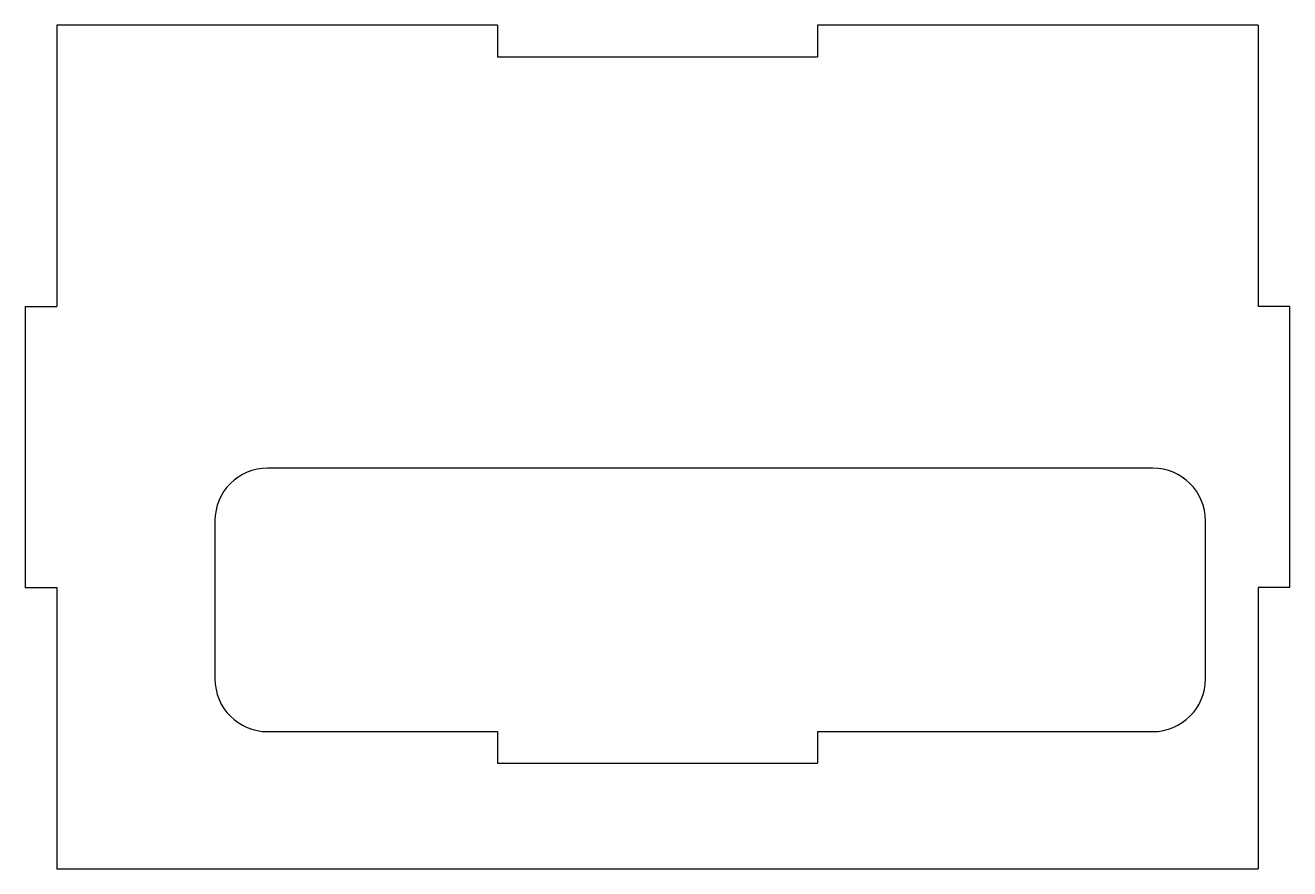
# Model space of a CAD drawing. Header units: millimetres. Extents: x -60 to 60, y -40 to 40.
import ezdxf

# ---------------------------------------------------------------- set-up
doc = ezdxf.new("R2010")
doc.units = ezdxf.units.MM

msp = doc.modelspace()

# ---------------------------------------------------------------- linework, layer by layer
at = {"color": 7, "linetype": 'Continuous', "lineweight": 25}
for p, q in [((-57, 40), (-57, 13.33)), ((-15.2, 40), (-57, 40)), ((-15.2, 40), (-15.2, 37)), ((57, 40), (15.2, 40)), ((15.2, 40), (15.2, 37)), ((57, 40), (57, 13.33)), ((-15.2, 37), (15.2, 37)), ((-60, 13.33), (-60, -13.33)), ((-60, 13.33), (-57, 13.33)), ((60, 13.33), (57, 13.33)), ((60, -13.33), (60, 13.33)), ((47, -2), (-37, -2)), ((-42, -7), (-42, -22)), ((52, -22), (52, -7)), ((-60, -13.33), (-57, -13.33)), ((-57, -13.33), (-57, -40)), ((60, -13.33), (57, -13.33)), ((57, -13.33), (57, -40)), ((-37, -27), (-15.2, -27)), ((-15.2, -27), (-15.2, -30)), ((15.2, -27), (15.2, -30)), ((15.2, -27), (47, -27)), ((-15.2, -30), (15.2, -30)), ((-57, -40), (57, -40))]:
    msp.add_line(p, q, dxfattribs=at)
for centre, start, end in [((-37, -7), 90, 180), ((47, -7), 0, 90), ((-37, -22), 180, 270), ((47, -22), 270, 0)]:
    msp.add_arc(centre, 5, start, end, dxfattribs=at)

doc.saveas('drawing.dxf')
